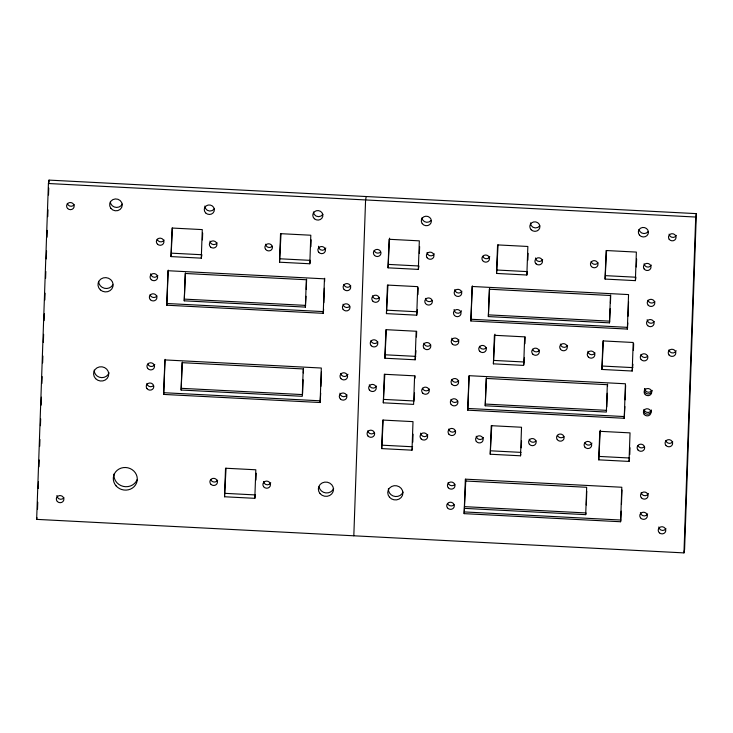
<?xml version="1.0" encoding="UTF-8"?>
<svg xmlns="http://www.w3.org/2000/svg" width="733" height="733" viewBox="0 0 733 733"><rect width="100%" height="100%" fill="white"/><g stroke="black" fill="none" stroke-linecap="round" stroke-linejoin="round"><path stroke-width="1.1" d="M36.65 519.367L48.415 183.516L49.038 180.107L696.35 213.633L684.585 549.484L683.962 552.893L36.65 519.367L36.962 517.663M37.511 509.105L37.75 502.252M38.226 488.545L38.473 481.691M38.986 466.839L39.234 459.985M39.71 446.278L39.949 439.424M40.434 425.708L40.672 418.855M41.149 405.147L41.433 397.158M41.909 383.441L42.148 376.588M42.633 362.881L42.871 356.027M43.348 342.32L43.632 334.321M44.108 320.614L44.356 313.761M44.832 300.054L45.07 293.2M45.593 278.348L45.831 271.494M46.271 258.932L46.555 250.933M47.031 237.226L47.269 230.373M47.755 216.666L47.993 209.812M48.515 194.96L48.754 188.106M48.955 182.389L49.038 180.107M163.651 394.418L164.861 359.921L321.32 368.03L320.119 402.518L163.651 394.418L165.127 359.335M166.776 305.212L167.985 270.724L324.444 278.833L323.235 313.321L166.776 305.212L168.251 270.138M171.009 256.587L172.008 228.036L202.29 229.603L201.291 258.153L171.009 256.587L172.502 228.055M181.115 390.029L182.077 362.67L303.215 368.946L302.262 396.306L181.115 390.029L182.343 362.111M184.24 300.823L185.202 273.473L306.339 279.749L305.386 307.1L184.24 300.823L185.467 272.905M202.427 239.902L202.665 233.048M224.536 496.763L225.535 468.222L255.817 469.789L254.818 498.33L224.536 496.763L226.039 468.24M255.964 480.088L256.202 473.234M279.53 262.203L280.528 233.662L310.81 235.229L309.812 263.77L279.53 262.203L281.023 233.68M302.61 393.465L303.086 379.786M303.325 372.941L303.489 368.387M305.386 307.1L306.009 296.279M306.247 289.443L306.614 279.181M310.911 246.664L311.149 239.819M320.119 402.518L320.697 393.035M320.935 386.355L321.439 371.888M323.235 313.321L323.629 309.39M323.858 302.72L324.362 288.252M324.6 281.573L324.719 278.238M353.819 535.796L365.584 199.944L366.207 196.536M381.71 448.605L382.708 420.064L413 421.631L412.001 450.172L381.71 448.605L383.212 420.082M383.313 402.82L384.321 374.27L414.603 375.837L413.604 404.387L383.313 402.82L384.816 374.288M384.88 358.217L385.879 329.667L416.161 331.243L415.162 359.784L384.88 358.217L386.373 329.694M386.438 313.614L387.445 285.073L417.728 286.64L416.729 315.181L386.438 313.614L387.94 285.091M388.041 267.829L389.049 239.279L419.331 240.845L418.332 269.396L388.041 267.829L389.58 238.161M412.78 442.201L413.055 434.211M414.264 399.842L414.502 392.989M415.025 378.146L415.098 375.864M415.162 359.784L415.987 350.667M416.463 336.969L416.665 331.261M416.729 315.181L417.425 309.491M417.947 294.648L418.186 287.803M419.386 253.426L419.633 246.581M464.136 513.641L465.345 479.153L621.813 487.253L620.604 521.749L464.136 513.641L465.794 480.454M467.755 410.168L468.964 375.681L625.432 383.78L624.232 418.277L467.755 410.168L469.193 376.203M470.879 320.972L472.089 286.475L628.557 294.584L627.356 329.071L470.879 320.972L472.364 285.888M465.592 479.235L465.528 481.013L586.666 487.289L585.704 514.648L464.566 508.372M485.228 405.78L486.181 378.43L607.327 384.697L606.365 412.056L485.228 405.78L486.455 377.861M488.352 316.583L489.314 289.223L610.452 295.5L609.49 322.85L488.352 316.583L489.58 288.665M490.23 454.231L491.229 425.681L521.52 427.247L520.522 455.798L490.23 454.231L491.733 425.699M493.401 363.834L494.399 335.293L524.681 336.859L523.683 365.41L493.401 363.834L494.94 334.175M496.562 273.446L497.57 244.904L527.852 246.471L526.853 275.012L496.562 273.446L498.064 244.923M521.3 447.826L521.539 440.973M523.838 364.558L524.462 357.429M524.947 343.731L525.185 336.878M527.87 260.188L528.108 253.343M586.299 504.964L586.776 491.284M598.751 459.848L599.75 431.306L630.041 432.873L629.033 461.414L598.751 459.848L600.29 430.179M601.921 369.459L602.92 340.909L633.202 342.485L632.203 371.026L601.921 369.459L603.415 340.937M605.082 279.071L606.081 250.521L636.372 252.088L635.374 280.638L605.082 279.071L606.585 250.539M606.796 406.934L607.272 393.255M607.51 386.419L607.593 384.138M609.49 322.85L610.241 308.611M610.442 302.912L610.717 294.932M620.604 521.749L621.227 511.139M621.456 504.469L621.969 490.001M624.232 418.277L624.892 406.558M625.121 399.879L625.625 385.421M627.356 329.071L627.815 322.923M628.053 316.244L628.557 301.776M629.775 454.588L630.014 447.735M632.203 371.026L632.945 364.2M633.422 350.493L633.66 343.64M636.345 266.959L636.629 258.96M683.962 552.893L695.727 217.041L696.35 213.633M201.291 258.153L201.905 254.745L171.623 253.178M254.818 498.33L255.441 494.931L225.15 493.355M309.812 263.77L310.425 260.371L280.143 258.795M418.332 269.396L418.946 265.987L388.664 264.421M412.001 450.172L412.303 448.468M526.853 275.012L527.467 271.613L497.185 270.037M520.522 455.798L520.824 454.094M585.704 514.648L586.015 512.944L464.878 506.668M635.374 280.638L635.832 278.082M629.033 461.414L629.345 459.71M48.415 183.516L695.727 217.041M605.705 275.663L635.987 277.23M184.551 299.128L305.688 305.395M488.664 314.878L609.801 321.155M387.061 310.206L417.343 311.782M167.087 303.517L323.546 311.617M471.191 319.267L627.659 327.367M385.494 354.809L415.785 356.375M494.015 360.434L524.306 362.001M602.535 366.051L632.826 367.618M181.427 388.325L302.564 394.601M485.539 404.075L606.677 410.352M383.936 399.412L414.218 400.978M163.963 392.714L320.422 400.823M468.066 408.464L624.534 416.573M382.333 445.197L412.615 446.773M490.853 450.822L521.136 452.389M599.374 456.439L629.656 458.015M464.438 511.936L620.915 520.045M486.373 347.524A3.793 3.564 10.3 0 1 479.474 346.306M648.109 231.655A5.058 4.755 10.3 0 1 639.02 229.466M651.298 265.089A3.793 3.564 10.3 0 1 644.078 263.816M598.064 262.753A3.793 3.564 10.3 0 1 591.155 261.534M676.339 235.412A3.793 3.564 10.3 0 1 669.119 234.139M539.772 225.782A5.058 4.755 10.3 0 1 530.435 222.914M109.025 372.721A7.587 7.128 10.3 0 1 94.209 370.11M137.144 479.629A12.021 11.288 10.3 0 1 123.19 486.373A12.021 11.288 10.3 0 1 113.982 474.049M153.564 385.485A3.793 3.564 10.3 0 1 146.866 383.432M333.643 488.471A7.587 7.128 10.3 0 1 319.075 486.813M270.743 482.79A3.793 3.564 10.3 0 1 263.523 481.517M63.945 497.68A3.793 3.564 10.3 0 1 56.945 495.526M217.637 480.252A3.793 3.564 10.3 0 1 210.673 479.455M454.909 484.311A3.793 3.564 10.3 0 1 448.092 482.671M454.048 504.707A3.793 3.564 10.3 0 1 447.579 503.562M403.04 492.063A7.587 7.128 10.3 0 1 388.417 488.535M665.958 528.658A3.793 3.564 10.3 0 1 658.839 526.945M647.633 513.925A3.793 3.564 10.3 0 1 640.413 512.651M648.439 493.492A3.793 3.564 10.3 0 1 641.155 492.668M672.702 441.77A3.793 3.564 10.3 0 1 665.793 440.551M591.962 443.126A3.793 3.564 10.3 0 1 584.971 442.769M644.591 446.47A3.793 3.564 10.3 0 1 638.058 445.728M651.857 390.442A3.793 3.564 10.3 0 1 644.728 388.728M676.192 350.759A3.793 3.564 10.3 0 1 668.908 349.934M651.353 410.242A3.793 3.564 10.3 0 1 644.069 409.408M595.022 352.949A3.793 3.564 10.3 0 1 587.893 351.226M654.276 321.457A3.793 3.564 10.3 0 1 647.147 319.744M647.761 356.082A3.793 3.564 10.3 0 1 640.944 354.442M461.918 291.239A3.793 3.564 10.3 0 1 454.79 289.526M461.497 310.819A3.793 3.564 10.3 0 1 454.084 309.509M654.862 301.446A3.793 3.564 10.3 0 1 647.954 300.218M458.95 339.938A3.793 3.564 10.3 0 1 451.821 338.225M430.72 344.84A3.793 3.564 10.3 0 1 423.903 343.2M377.861 341.908A3.793 3.564 10.3 0 1 370.953 340.68M432.131 300.42A3.793 3.564 10.3 0 1 425.433 298.368M379.282 297.497A3.793 3.564 10.3 0 1 372.465 295.857M349.751 306.284A3.793 3.564 10.3 0 1 343.053 304.222M350.75 285.687A3.793 3.564 10.3 0 1 343.85 284.468M458.666 380.647A3.793 3.564 10.3 0 1 451.766 379.419M455.523 430.72A3.793 3.564 10.3 0 1 448.706 429.08M457.823 401.052A3.793 3.564 10.3 0 1 451.006 399.412M429.419 389.049A3.793 3.564 10.3 0 1 422.455 388.261M427.815 434.843A3.793 3.564 10.3 0 1 420.687 433.121M376.533 386.099A3.793 3.564 10.3 0 1 369.313 384.825M374.554 432.488A3.793 3.564 10.3 0 1 367.737 430.848M347.039 394.913A3.793 3.564 10.3 0 1 339.92 393.19M347.955 374.27A3.793 3.564 10.3 0 1 340.671 373.445M536.07 440.854A3.793 3.564 10.3 0 1 529.253 439.214M563.888 436.529A3.793 3.564 10.3 0 1 557.419 435.384M567.58 345.353A3.793 3.564 10.3 0 1 560.36 344.079M483.441 437.509A3.793 3.564 10.3 0 1 476.221 436.236M539.497 350.072A3.793 3.564 10.3 0 1 532.534 349.274M542.667 259.684A3.793 3.564 10.3 0 1 535.539 257.961M489.781 256.724A3.793 3.564 10.3 0 1 482.781 256.367M430.867 220.651A5.058 4.755 10.3 0 1 421.942 217.912M434.257 253.847A3.793 3.564 10.3 0 1 427.037 252.573M380.574 252.06A3.793 3.564 10.3 0 1 374.178 250.521M322.896 214.265A5.058 4.755 10.3 0 1 313.403 211.984M272.218 246.27A3.793 3.564 10.3 0 1 265.52 244.208M325.828 248.02A3.793 3.564 10.3 0 1 318.516 246.251M217.105 242.815A3.793 3.564 10.3 0 1 209.977 241.102M164.11 240.067A3.793 3.564 10.3 0 1 157.146 239.279M214.21 208.914A5.058 4.755 10.3 0 1 204.883 206.046M157.806 275.489A3.793 3.564 10.3 0 1 150.686 273.776M74.216 204.644A3.793 3.564 10.3 0 1 67.308 203.426M122.301 204.049A6.322 5.946 10.3 0 1 110.271 201.923M112.845 284.871A7.587 7.128 10.3 0 1 98.598 281.435M156.981 295.912A3.793 3.564 10.3 0 1 150.073 294.693M154.791 364.484A3.793 3.564 10.3 0 1 147.8 364.118M651.234 410.104A3.793 3.564 10.3 0 1 647.624 414.182A3.793 3.564 10.3 0 1 643.73 410.187M651.994 390.359A3.793 3.564 10.3 0 1 647.349 393.85A3.793 3.564 10.3 0 1 644.866 388.637M644.151 268.965A3.793 3.564 10.3 0 0 650.675 268.498A3.793 3.564 10.3 0 0 646.854 263.385A3.793 3.564 10.3 0 0 644.151 268.965M591.467 266.592A3.793 3.564 10.3 0 0 597.853 265.319A3.793 3.564 10.3 0 0 593.373 260.71A3.793 3.564 10.3 0 0 591.467 266.592M639.478 235.137A5.058 4.755 10.3 0 0 648.109 233.974A5.058 4.755 10.3 0 0 642.566 227.487A5.058 4.755 10.3 0 0 639.478 235.137M669.192 239.288A3.793 3.564 10.3 0 0 675.716 238.821A3.793 3.564 10.3 0 0 671.895 233.708A3.793 3.564 10.3 0 0 669.192 239.288M531.178 229.759A5.058 4.755 10.3 0 0 539.699 228.064A5.058 4.755 10.3 0 0 533.725 221.916A5.058 4.755 10.3 0 0 531.178 229.759M536.116 263.88A3.793 3.564 10.3 0 0 542.393 262.222A3.793 3.564 10.3 0 0 537.61 257.888A3.793 3.564 10.3 0 0 536.116 263.88M482.626 260.6A3.793 3.564 10.3 0 0 489.158 260.133A3.793 3.564 10.3 0 0 485.338 255.02A3.793 3.564 10.3 0 0 482.626 260.6M422.245 223.647A5.058 4.755 10.3 0 0 430.949 223.015A5.058 4.755 10.3 0 0 425.855 216.208A5.058 4.755 10.3 0 0 422.245 223.647M427.11 257.723A3.793 3.564 10.3 0 0 433.634 257.256A3.793 3.564 10.3 0 0 429.813 252.143A3.793 3.564 10.3 0 0 427.11 257.723M374.6 255.515A3.793 3.564 10.3 0 0 380.876 253.856A3.793 3.564 10.3 0 0 376.093 249.522A3.793 3.564 10.3 0 0 374.6 255.515M314.375 218.736A5.058 4.755 10.3 0 0 322.749 216.519A5.058 4.755 10.3 0 0 316.363 210.747A5.058 4.755 10.3 0 0 314.375 218.736M318.736 252.289A3.793 3.564 10.3 0 0 325.214 251.419A3.793 3.564 10.3 0 0 321.054 246.554A3.793 3.564 10.3 0 0 318.736 252.289M265.593 249.357A3.793 3.564 10.3 0 0 272.117 248.89A3.793 3.564 10.3 0 0 268.296 243.777A3.793 3.564 10.3 0 0 265.593 249.357M210.554 247.021A3.793 3.564 10.3 0 0 216.84 245.353A3.793 3.564 10.3 0 0 212.048 241.029A3.793 3.564 10.3 0 0 210.554 247.021M157.558 244.272A3.793 3.564 10.3 0 0 163.835 242.614A3.793 3.564 10.3 0 0 159.052 238.28A3.793 3.564 10.3 0 0 157.558 244.272M205.625 212.891A5.058 4.755 10.3 0 0 214.137 211.196A5.058 4.755 10.3 0 0 208.163 205.048A5.058 4.755 10.3 0 0 205.625 212.891M110.802 208.236A6.322 5.946 10.3 0 0 121.678 207.457A6.322 5.946 10.3 0 0 115.31 198.936A6.322 5.946 10.3 0 0 110.802 208.236M67.61 208.484A3.793 3.564 10.3 0 0 74.006 207.21A3.793 3.564 10.3 0 0 69.516 202.601A3.793 3.564 10.3 0 0 67.61 208.484M151.264 279.694A3.793 3.564 10.3 0 0 157.54 278.027A3.793 3.564 10.3 0 0 152.757 273.702A3.793 3.564 10.3 0 0 151.264 279.694M150.375 299.742A3.793 3.564 10.3 0 0 156.77 298.478A3.793 3.564 10.3 0 0 152.281 293.86A3.793 3.564 10.3 0 0 150.375 299.742M100.366 289.874A7.587 7.128 10.3 0 0 112.928 286.548A7.587 7.128 10.3 0 0 103.353 277.88A7.587 7.128 10.3 0 0 100.366 289.874M147.645 368.36A3.793 3.564 10.3 0 0 154.177 367.893A3.793 3.564 10.3 0 0 150.357 362.78A3.793 3.564 10.3 0 0 147.645 368.36M146.939 388.582A3.793 3.564 10.3 0 0 153.472 388.105A3.793 3.564 10.3 0 0 149.651 383.002A3.793 3.564 10.3 0 0 146.939 388.582M95.629 378.668A7.587 7.128 10.3 0 0 108.411 376.13A7.587 7.128 10.3 0 0 99.441 366.912A7.587 7.128 10.3 0 0 95.629 378.668M116.025 485.796A12.021 11.288 10.3 0 0 136.521 483.038A12.021 11.288 10.3 0 0 123.346 467.608A12.021 11.288 10.3 0 0 116.025 485.796M57.348 501.519A3.793 3.564 10.3 0 0 63.734 500.245A3.793 3.564 10.3 0 0 59.254 495.636A3.793 3.564 10.3 0 0 57.348 501.519M320.074 493.621A7.587 7.128 10.3 0 0 333.02 491.87A7.587 7.128 10.3 0 0 324.701 482.131A7.587 7.128 10.3 0 0 320.074 493.621M263.596 486.666A3.793 3.564 10.3 0 0 270.129 486.199A3.793 3.564 10.3 0 0 266.308 481.086A3.793 3.564 10.3 0 0 263.596 486.666M211.086 484.458A3.793 3.564 10.3 0 0 217.371 482.79A3.793 3.564 10.3 0 0 212.579 478.466A3.793 3.564 10.3 0 0 211.086 484.458M448.284 487.775A3.793 3.564 10.3 0 0 454.753 486.904A3.793 3.564 10.3 0 0 450.593 482.03A3.793 3.564 10.3 0 0 448.284 487.775M447.423 507.804A3.793 3.564 10.3 0 0 453.956 507.337A3.793 3.564 10.3 0 0 450.135 502.224A3.793 3.564 10.3 0 0 447.423 507.804M389.48 497.212A7.587 7.128 10.3 0 0 402.426 495.471A7.587 7.128 10.3 0 0 394.107 485.722A7.587 7.128 10.3 0 0 389.48 497.212M659.416 532.864A3.793 3.564 10.3 0 0 665.692 531.196A3.793 3.564 10.3 0 0 660.9 526.862A3.793 3.564 10.3 0 0 659.416 532.864M640.486 517.8A3.793 3.564 10.3 0 0 647.019 517.333A3.793 3.564 10.3 0 0 643.198 512.22A3.793 3.564 10.3 0 0 640.486 517.8M641.348 497.771A3.793 3.564 10.3 0 0 647.816 496.901A3.793 3.564 10.3 0 0 643.656 492.026A3.793 3.564 10.3 0 0 641.348 497.771M666.095 445.609A3.793 3.564 10.3 0 0 672.491 444.335A3.793 3.564 10.3 0 0 668.001 439.727A3.793 3.564 10.3 0 0 666.095 445.609M637.967 449.934A3.793 3.564 10.3 0 0 644.435 449.063A3.793 3.564 10.3 0 0 640.275 444.198A3.793 3.564 10.3 0 0 637.967 449.934M584.815 447.002A3.793 3.564 10.3 0 0 591.348 446.534A3.793 3.564 10.3 0 0 587.527 441.422A3.793 3.564 10.3 0 0 584.815 447.002M669.101 355.038A3.793 3.564 10.3 0 0 675.579 354.167A3.793 3.564 10.3 0 0 671.41 349.293A3.793 3.564 10.3 0 0 669.101 355.038M641.128 359.546A3.793 3.564 10.3 0 0 647.606 358.675A3.793 3.564 10.3 0 0 643.446 353.801A3.793 3.564 10.3 0 0 641.128 359.546M588.471 357.154A3.793 3.564 10.3 0 0 594.747 355.487A3.793 3.564 10.3 0 0 589.964 351.153A3.793 3.564 10.3 0 0 588.471 357.154M647.725 325.663A3.793 3.564 10.3 0 0 654.001 324.004A3.793 3.564 10.3 0 0 649.218 319.67A3.793 3.564 10.3 0 0 647.725 325.663M648.256 305.276A3.793 3.564 10.3 0 0 654.651 304.003A3.793 3.564 10.3 0 0 650.162 299.394A3.793 3.564 10.3 0 0 648.256 305.276M455.367 295.445A3.793 3.564 10.3 0 0 461.653 293.777A3.793 3.564 10.3 0 0 456.861 289.453A3.793 3.564 10.3 0 0 455.367 295.445M454.487 315.492A3.793 3.564 10.3 0 0 460.874 314.228A3.793 3.564 10.3 0 0 456.393 309.619A3.793 3.564 10.3 0 0 454.487 315.492M452.398 344.144A3.793 3.564 10.3 0 0 458.675 342.476A3.793 3.564 10.3 0 0 453.892 338.151A3.793 3.564 10.3 0 0 452.398 344.144M424.095 348.303A3.793 3.564 10.3 0 0 430.564 347.433A3.793 3.564 10.3 0 0 426.404 342.558A3.793 3.564 10.3 0 0 424.095 348.303M425.506 303.517A3.793 3.564 10.3 0 0 432.03 303.05A3.793 3.564 10.3 0 0 428.209 297.937A3.793 3.564 10.3 0 0 425.506 303.517M372.657 300.961A3.793 3.564 10.3 0 0 379.126 300.09A3.793 3.564 10.3 0 0 374.966 295.216A3.793 3.564 10.3 0 0 372.657 300.961M371.255 345.738A3.793 3.564 10.3 0 0 377.651 344.464A3.793 3.564 10.3 0 0 373.161 339.855A3.793 3.564 10.3 0 0 371.255 345.738M343.126 309.381A3.793 3.564 10.3 0 0 349.659 308.905A3.793 3.564 10.3 0 0 345.839 303.801A3.793 3.564 10.3 0 0 343.126 309.381M344.153 289.526A3.793 3.564 10.3 0 0 350.539 288.252A3.793 3.564 10.3 0 0 346.058 283.644A3.793 3.564 10.3 0 0 344.153 289.526M452.069 384.477A3.793 3.564 10.3 0 0 458.455 383.203A3.793 3.564 10.3 0 0 453.974 378.594A3.793 3.564 10.3 0 0 452.069 384.477M451.198 404.515A3.793 3.564 10.3 0 0 457.667 403.645A3.793 3.564 10.3 0 0 453.507 398.779A3.793 3.564 10.3 0 0 451.198 404.515M448.898 434.183A3.793 3.564 10.3 0 0 455.367 433.313A3.793 3.564 10.3 0 0 451.207 428.448A3.793 3.564 10.3 0 0 448.898 434.183M421.264 439.049A3.793 3.564 10.3 0 0 427.541 437.381A3.793 3.564 10.3 0 0 422.758 433.047A3.793 3.564 10.3 0 0 421.264 439.049M422.868 393.255A3.793 3.564 10.3 0 0 429.144 391.587A3.793 3.564 10.3 0 0 424.361 387.262A3.793 3.564 10.3 0 0 422.868 393.255M367.929 435.952A3.793 3.564 10.3 0 0 374.398 435.081A3.793 3.564 10.3 0 0 370.238 430.207A3.793 3.564 10.3 0 0 367.929 435.952M340.497 399.119A3.793 3.564 10.3 0 0 346.773 397.451A3.793 3.564 10.3 0 0 341.981 393.117A3.793 3.564 10.3 0 0 340.497 399.119M340.863 378.549A3.793 3.564 10.3 0 0 347.332 377.678A3.793 3.564 10.3 0 0 343.172 372.804A3.793 3.564 10.3 0 0 340.863 378.549M557.263 439.617A3.793 3.564 10.3 0 0 563.796 439.149A3.793 3.564 10.3 0 0 559.975 434.037A3.793 3.564 10.3 0 0 557.263 439.617M529.446 444.317A3.793 3.564 10.3 0 0 535.915 443.447A3.793 3.564 10.3 0 0 531.755 438.572A3.793 3.564 10.3 0 0 529.446 444.317M476.294 441.385A3.793 3.564 10.3 0 0 482.827 440.918A3.793 3.564 10.3 0 0 479.006 435.805A3.793 3.564 10.3 0 0 476.294 441.385M560.433 349.229A3.793 3.564 10.3 0 0 566.957 348.761A3.793 3.564 10.3 0 0 563.136 343.649A3.793 3.564 10.3 0 0 560.433 349.229M532.946 354.277A3.793 3.564 10.3 0 0 539.231 352.61A3.793 3.564 10.3 0 0 534.439 348.276A3.793 3.564 10.3 0 0 532.946 354.277M479.776 351.364A3.793 3.564 10.3 0 0 486.162 350.09A3.793 3.564 10.3 0 0 481.682 345.481A3.793 3.564 10.3 0 0 479.776 351.364M644.261 414.521A3.793 3.564 10.3 0 0 650.739 413.65A3.793 3.564 10.3 0 0 646.579 408.776A3.793 3.564 10.3 0 0 644.261 414.521M645.306 394.647A3.793 3.564 10.3 0 0 651.591 392.98A3.793 3.564 10.3 0 0 646.799 388.655A3.793 3.564 10.3 0 0 645.306 394.647M369.377 389.974A3.793 3.564 10.3 0 0 375.91 389.498A3.793 3.564 10.3 0 0 372.089 384.394A3.793 3.564 10.3 0 0 369.377 389.974"/></g></svg>
